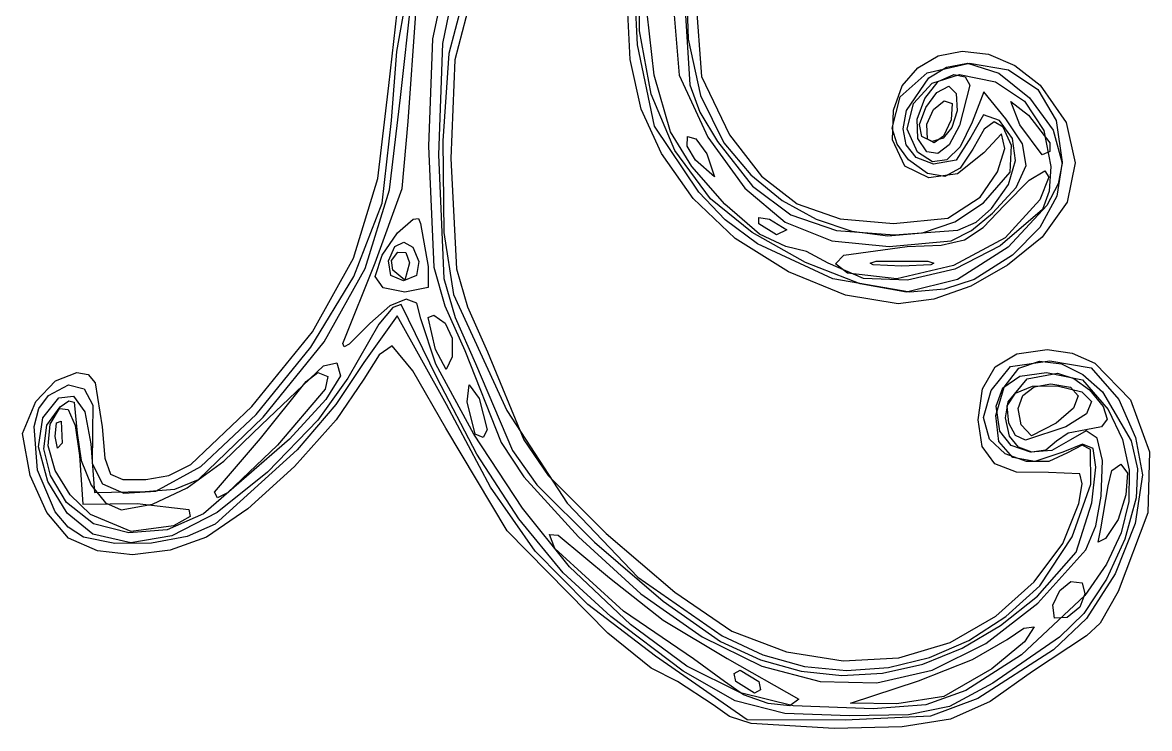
# Model space of a CAD drawing. Extents: x 3 to 111, y 1 to 177.
# Drawn here: x 4.86 to 32.63, y 12.67 to 30.07 of the extents above; entities that cross this region are included whole.
import ezdxf

# ---------------------------------------------------------------- set-up
doc = ezdxf.new("R2010")
doc.units = 0

msp = doc.modelspace()

# ---------------------------------------------------------------- linework, layer by layer
at = {"layer": 'Layer 1', "color": 4}
for p, q in [((20.066027, 29.869674), (20.072645, 31.565895)), ((13.889506, 28.520895), (14.178837, 31.121782)), ((20.013493, 29.521514), (19.927126, 31.373146)), ((21.215941, 31.199445), (21.259601, 29.660179)), ((14.08301, 29.356995), (14.356392, 30.85928)), ((14.174241, 28.222222), (14.445593, 30.679394)), ((19.834191, 29.16208), (19.755556, 30.649455)), ((20.884444, 30.656781), (21.036497, 28.770944)), ((21.167875, 30.657309), (21.302249, 28.538782)), ((21.448889, 30.640881), (21.593982, 28.740071)), ((14.367428, 27.629776), (14.554041, 30.294449)), ((15.10379, 30.319857), (14.960459, 29.670506)), ((15.358283, 30.27313), (15.209481, 29.557865)), ((15.675778, 30.493753), (15.366797, 29.307561)), ((15.875413, 30.530044), (15.516632, 29.155995)), ((20.424206, 28.7757), (20.248288, 30.300682)), ((20.352022, 28.308247), (20.066027, 29.869674)), ((14.960459, 29.670506), (14.867481, 27.021553)), ((15.209481, 29.557865), (15.113926, 26.813967)), ((20.428659, 27.521035), (20.013493, 29.521514)), ((21.259601, 29.660179), (21.565026, 28.275897)), ((13.954213, 27.657778), (14.08301, 29.356995)), ((15.366797, 29.307561), (15.214777, 27.156373)), ((15.516632, 29.155995), (15.414342, 26.720044)), ((20.100854, 27.939963), (19.834191, 29.16208)), ((26.919172, 28.957165), (27.42444, 29.246716)), ((27.42444, 29.246716), (28.016277, 29.362196)), ((28.016277, 29.362196), (28.657289, 29.289798)), ((28.657289, 29.289798), (29.310082, 29.015719)), ((26.537867, 28.507347), (26.919172, 28.957165)), ((27.150137, 28.833825), (28.18903, 29.068889)), ((27.193078, 28.70815), (27.628149, 28.970155)), ((27.628149, 28.970155), (28.146562, 29.068889)), ((28.146562, 29.068889), (28.917152, 28.826645)), ((28.18903, 29.068889), (29.153316, 28.903245)), ((29.153316, 28.903245), (29.873468, 28.424269)), ((29.310082, 29.015719), (29.937264, 28.526153)), ((20.827395, 27.375556), (20.424206, 28.7757)), ((21.036497, 28.770944), (21.749135, 27.246255)), ((21.593982, 28.740071), (22.279468, 27.305265)), ((26.481444, 28.243824), (27.150137, 28.833825)), ((26.642368, 27.8995), (27.193078, 28.70815)), ((27.094932, 28.202601), (27.42456, 28.616838)), ((27.273753, 28.578595), (27.947241, 28.786667)), ((27.42456, 28.616838), (27.808819, 28.786667)), ((27.808819, 28.786667), (28.087755, 28.730059)), ((27.947241, 28.786667), (28.833679, 28.612193)), ((28.087755, 28.730059), (28.20058, 28.531411)), ((28.833679, 28.612193), (29.54788, 28.132678)), ((28.917152, 28.826645), (29.674162, 28.217447)), ((13.620095, 26.226529), (13.889506, 28.520895)), ((21.302249, 28.538782), (21.547644, 27.862169)), ((26.317917, 27.911068), (26.537867, 28.507347)), ((26.812524, 28.072348), (27.273753, 28.578595)), ((27.11984, 27.97605), (27.390255, 28.345008)), ((27.390255, 28.345008), (27.687336, 28.504444)), ((27.687336, 28.504444), (27.867014, 28.324407)), ((27.867014, 28.324407), (27.889073, 27.891551)), ((28.20058, 28.531411), (27.946985, 27.535039)), ((28.54829, 28.363333), (28.261553, 27.614637)), ((29.090812, 27.697069), (28.54829, 28.363333)), ((29.873468, 28.424269), (30.324143, 27.658895)), ((29.937264, 28.526153), (30.577483, 27.608498)), ((13.901281, 25.947555), (14.174241, 28.222222)), ((20.933585, 26.915687), (20.352022, 28.308247)), ((21.565026, 28.275897), (22.144302, 27.107969)), ((26.291826, 27.471673), (26.481444, 28.243824)), ((26.659434, 27.444875), (26.812524, 28.072348)), ((26.900451, 27.686828), (27.094932, 28.202601)), ((27.304745, 27.928457), (27.565015, 28.144397)), ((27.565015, 28.144397), (27.769464, 28.07389)), ((27.769464, 28.07389), (27.743766, 27.673893)), ((29.431982, 27.553274), (29.209048, 28.125827)), ((29.209048, 28.125827), (29.643649, 27.789553)), ((29.54788, 28.132678), (30.024395, 27.413982)), ((29.674162, 28.217447), (30.250731, 27.417598)), ((20.601676, 26.843751), (20.100854, 27.939963)), ((21.547644, 27.862169), (21.981741, 27.13843)), ((26.296716, 27.182132), (26.317917, 27.911068)), ((26.561434, 27.455444), (26.642368, 27.8995)), ((26.965106, 27.561596), (27.11984, 27.97605)), ((27.143195, 27.563834), (27.304745, 27.928457)), ((27.889073, 27.891551), (27.759572, 27.482437)), ((28.5386, 27.792966), (28.226444, 27.24555)), ((28.932454, 27.653897), (28.5386, 27.792966)), ((29.643649, 27.789553), (30.170232, 27.109079)), ((13.722553, 25.619957), (13.954213, 27.657778)), ((14.217814, 25.980888), (14.367428, 27.629776)), ((21.523701, 25.88917), (20.428659, 27.521035)), ((26.921633, 27.212392), (26.900451, 27.686828)), ((27.015069, 27.265672), (26.965106, 27.561596)), ((27.155953, 27.196751), (27.143195, 27.563834)), ((27.143195, 27.563834), (27.143195, 27.563834)), ((27.743766, 27.673893), (27.555254, 27.269926)), ((27.946985, 27.535039), (27.692832, 27.060852)), ((28.261553, 27.614637), (27.961567, 27.010646)), ((28.802509, 27.625324), (28.553509, 27.44637)), ((29.025425, 27.489527), (28.802509, 27.625324)), ((29.254713, 27.21248), (28.932454, 27.653897)), ((29.227111, 27.039423), (29.025425, 27.489527)), ((29.497564, 27.079517), (29.090812, 27.697069)), ((29.986111, 26.813312), (29.431982, 27.553274)), ((29.431982, 27.553274), (29.431982, 27.553274)), ((30.324143, 27.658895), (30.48, 26.634056)), ((30.577483, 27.608498), (30.799846, 26.615586)), ((21.348852, 26.52106), (20.827395, 27.375556)), ((21.237649, 27.027165), (21.244695, 27.265435)), ((21.244695, 27.265435), (21.449145, 27.204444)), ((21.749135, 27.246255), (22.661043, 25.98634)), ((22.279468, 27.305265), (23.067842, 26.28134)), ((26.410694, 27.071287), (26.291826, 27.471673)), ((26.63325, 27.053292), (26.561434, 27.455444)), ((26.910367, 26.873127), (26.659434, 27.444875)), ((27.140514, 26.887054), (26.921633, 27.212392)), ((26.921633, 27.212392), (26.921633, 27.212392)), ((27.276891, 27.136787), (27.015069, 27.265672)), ((27.015069, 27.265672), (27.015069, 27.265672)), ((27.540285, 27.219946), (27.276891, 27.136787)), ((27.555254, 27.269926), (27.326311, 27.10483)), ((27.759572, 27.482437), (27.540285, 27.219946)), ((28.226444, 27.24555), (27.862155, 26.677202)), ((28.553509, 27.44637), (28.273573, 26.952222)), ((28.977732, 27.327388), (28.549625, 26.857954)), ((29.062612, 26.970411), (28.977732, 27.327388)), ((29.326448, 26.669087), (29.254713, 27.21248)), ((30.024395, 27.413982), (30.197778, 26.521963)), ((30.250731, 27.417598), (30.48, 26.603398)), ((14.867481, 27.021553), (14.998681, 24.041481)), ((15.214777, 27.156373), (15.243537, 24.893153)), ((21.443229, 26.676821), (21.237649, 27.027165)), ((21.449145, 27.204444), (21.718175, 26.835283)), ((21.981741, 27.13843), (22.850172, 26.04093)), ((22.144302, 27.107969), (22.807061, 26.319474)), ((26.596763, 26.532729), (26.296716, 27.182132)), ((26.690159, 26.690159), (26.410694, 27.071287)), ((26.87517, 26.744337), (26.63325, 27.053292)), ((27.326311, 27.10483), (27.155953, 27.196751)), ((27.692832, 27.060852), (27.410794, 26.840699)), ((27.961567, 27.010646), (27.633052, 26.683907)), ((28.273573, 26.952222), (27.960988, 26.480247)), ((28.886789, 26.392745), (29.062612, 26.970411)), ((29.195173, 26.384337), (29.227111, 27.039423)), ((29.586099, 26.546156), (29.497564, 27.079517)), ((30.170232, 27.109079), (30.174207, 26.89259)), ((15.113926, 26.813967), (15.246094, 23.761547)), ((15.414342, 26.720044), (15.556498, 23.99973)), ((21.38279, 25.734092), (20.601676, 26.843751)), ((21.81367, 25.726068), (20.933585, 26.915687)), ((21.909596, 26.267768), (21.443229, 26.676821)), ((21.443229, 26.676821), (21.443229, 26.676821)), ((21.718175, 26.835283), (21.909596, 26.267768)), ((27.156219, 26.347053), (26.690159, 26.690159)), ((27.304545, 26.579875), (26.87517, 26.744337)), ((27.28099, 26.637156), (26.910367, 26.873127)), ((27.410794, 26.840699), (27.140514, 26.887054)), ((27.633052, 26.683907), (27.28099, 26.637156)), ((27.862155, 26.677202), (27.304545, 26.579875)), ((28.549625, 26.857954), (27.900374, 26.345149)), ((29.152441, 26.076811), (29.326448, 26.669087)), ((30.174207, 26.89259), (29.986111, 26.813312)), ((22.165813, 25.596868), (21.348852, 26.52106)), ((27.190368, 26.245237), (26.596763, 26.532729)), ((27.960988, 26.480247), (27.584182, 26.277803)), ((28.45525, 25.770967), (28.886789, 26.392745)), ((28.536121, 25.628312), (29.195173, 26.384337)), ((29.343493, 26.007014), (29.586099, 26.546156)), ((29.664453, 26.183751), (30.045724, 26.41514)), ((30.045724, 26.41514), (30.149967, 26.257215)), ((30.197778, 26.521963), (30.159388, 25.912122)), ((30.48, 26.634056), (30.341202, 25.792567)), ((30.48, 26.603398), (30.378755, 26.097699)), ((30.799846, 26.615586), (30.60313, 25.641285)), ((13.017493, 24.262137), (13.620095, 26.226529)), ((22.807061, 26.319474), (23.57506, 25.688066)), ((23.067842, 26.28134), (23.949834, 25.605183)), ((27.584182, 26.277803), (27.156219, 26.347053)), ((27.900374, 26.345149), (27.190368, 26.245237)), ((29.057052, 25.570747), (29.664453, 26.183751)), ((30.149967, 26.257215), (29.926286, 25.702274)), ((13.301725, 24.006453), (13.901281, 25.947555)), ((13.553956, 24.146248), (14.217814, 25.980888)), ((22.173674, 25.207062), (21.523701, 25.88917)), ((22.661043, 25.98634), (23.648733, 25.153886)), ((22.850172, 26.04093), (23.791138, 25.331281)), ((28.737473, 25.488745), (29.152441, 26.076811)), ((28.756819, 25.372119), (29.343493, 26.007014)), ((30.159388, 25.912122), (29.991214, 25.465879)), ((30.378755, 26.097699), (30.09861, 25.56433)), ((13.028027, 23.815895), (13.722553, 25.619957)), ((22.417428, 24.751409), (21.38279, 25.734092)), ((22.838188, 24.89802), (21.81367, 25.726068)), ((23.023294, 24.856465), (22.165813, 25.596868)), ((23.57506, 25.688066), (24.41514, 25.22142)), ((23.949834, 25.605183), (25.007918, 25.232196)), ((27.662539, 25.247251), (28.45525, 25.770967)), ((27.833049, 25.155996), (28.536121, 25.628312)), ((28.531297, 25.019539), (29.057052, 25.570747)), ((29.926286, 25.702274), (29.072662, 24.768021)), ((30.09861, 25.56433), (29.143153, 24.531826)), ((30.341202, 25.792567), (29.929149, 25.024127)), ((30.60313, 25.641285), (29.986111, 24.779464)), ((23.003109, 25.114546), (23.004631, 25.266138)), ((23.004631, 25.266138), (23.268675, 25.225462)), ((23.791138, 25.331281), (24.918321, 24.949488)), ((28.241631, 24.943693), (28.756819, 25.372119)), ((28.356329, 25.155181), (28.737473, 25.488745)), ((29.991214, 25.465879), (28.947483, 24.566891)), ((14.10193, 24.884628), (14.48728, 25.224781)), ((14.48728, 25.224781), (14.61684, 25.242075)), ((14.61684, 25.242075), (14.67002, 25.117778)), ((14.67002, 25.117778), (14.853436, 24.059444)), ((22.970243, 24.614682), (22.173674, 25.207062)), ((23.4411, 24.835556), (23.003109, 25.114546)), ((23.003109, 25.114546), (23.003109, 25.114546)), ((23.268675, 25.225462), (23.690469, 24.960152)), ((23.648733, 25.153886), (24.802555, 24.694387)), ((24.41514, 25.22142), (25.29414, 24.927214)), ((25.007918, 25.232196), (26.324567, 25.117778)), ((26.324567, 25.117778), (27.662539, 25.247251)), ((27.036255, 24.886825), (27.833049, 25.155996)), ((27.908392, 24.95637), (28.356329, 25.155181)), ((28.067313, 24.713385), (28.531297, 25.019539)), ((29.929149, 25.024127), (29.250355, 24.337426)), ((13.719785, 24.335734), (14.10193, 24.884628)), ((15.243537, 24.893153), (15.476892, 23.370867)), ((23.735753, 23.924643), (22.417428, 24.751409)), ((24.15129, 24.158884), (22.838188, 24.89802)), ((23.666311, 24.553333), (23.023294, 24.856465)), ((23.690469, 24.960152), (23.4411, 24.835556)), ((24.918321, 24.949488), (26.345404, 24.835556)), ((25.29414, 24.927214), (26.178898, 24.813123)), ((26.178898, 24.813123), (27.036255, 24.886825)), ((26.345404, 24.835556), (27.908392, 24.95637)), ((27.498292, 24.581559), (28.067313, 24.713385)), ((27.742858, 24.695623), (28.241631, 24.943693)), ((29.072662, 24.768021), (27.800682, 24.079914)), ((29.986111, 24.779464), (29.127647, 24.091043)), ((13.882616, 24.200556), (14.03228, 24.548672)), ((14.03228, 24.548672), (14.253684, 24.660079)), ((14.253684, 24.660079), (14.475324, 24.536707)), ((14.475324, 24.536707), (14.625694, 24.18049)), ((24.823391, 23.755995), (22.970243, 24.614682)), ((24.178184, 24.431615), (23.666311, 24.553333)), ((24.802555, 24.694387), (26.212862, 24.553333)), ((25.099783, 24.33807), (26.65742, 24.553333)), ((26.212862, 24.553333), (27.742858, 24.695623)), ((26.65742, 24.553333), (27.498292, 24.581559)), ((28.947483, 24.566891), (27.828475, 23.990339)), ((29.143153, 24.531826), (27.8967, 23.74037)), ((12.005576, 22.449644), (13.017493, 24.262137)), ((13.546667, 23.816513), (13.719785, 24.335734)), ((13.936105, 23.837766), (13.882616, 24.200556)), ((13.882616, 24.200556), (13.882616, 24.200556)), ((13.951633, 24.207008), (14.106508, 24.409377)), ((13.982052, 23.969387), (13.951633, 24.207008)), ((14.106508, 24.409377), (14.309078, 24.405326)), ((14.309078, 24.405326), (14.393333, 24.146657)), ((14.625694, 24.18049), (14.566001, 23.835305)), ((25.502744, 23.627933), (24.15129, 24.158884)), ((24.711059, 24.138975), (24.178184, 24.431615)), ((24.895393, 24.12577), (25.099783, 24.33807)), ((25.747541, 24.140573), (25.893889, 24.188062)), ((25.893889, 24.188062), (27.163889, 24.188062)), ((25.893889, 24.188062), (25.893889, 24.188062)), ((27.163889, 24.188062), (27.310237, 24.140573)), ((29.250355, 24.337426), (28.311331, 23.741151)), ((12.29211, 22.204786), (13.301725, 24.006453)), ((12.752158, 22.159335), (13.553956, 24.146248)), ((14.278417, 23.725328), (13.982052, 23.969387)), ((13.982052, 23.969387), (13.982052, 23.969387)), ((14.393333, 24.146657), (14.278417, 23.725328)), ((14.853436, 24.059444), (14.8591, 23.539411)), ((14.998681, 24.041481), (15.265979, 23.091458)), ((15.556498, 23.99973), (15.827197, 23.06215)), ((25.141126, 23.354634), (23.735753, 23.924643)), ((25.581066, 23.763331), (24.711059, 24.138975)), ((24.711059, 24.138975), (24.711059, 24.138975)), ((25.186575, 23.894164), (24.895393, 24.12577)), ((26.406576, 23.75096), (25.186575, 23.894164)), ((25.186575, 23.894164), (25.186575, 23.894164)), ((25.818483, 24.101683), (25.747541, 24.140573)), ((26.528889, 24.065755), (25.818483, 24.101683)), ((27.800682, 24.079914), (26.406576, 23.75096)), ((27.239295, 24.101683), (26.528889, 24.065755)), ((27.828475, 23.990339), (26.66327, 23.718136)), ((27.310237, 24.140573), (27.239295, 24.101683)), ((29.127647, 24.091043), (28.223105, 23.576308)), ((11.96268, 22.069696), (13.028027, 23.815895)), ((13.750116, 23.532459), (13.546667, 23.816513)), ((13.546667, 23.816513), (13.546667, 23.816513)), ((14.252222, 23.706667), (13.936105, 23.837766)), ((14.566001, 23.835305), (14.252222, 23.706667)), ((15.246094, 23.761547), (15.518371, 22.799715)), ((26.723602, 23.426891), (24.823391, 23.755995)), ((26.642321, 23.424444), (25.502744, 23.627933)), ((26.66327, 23.718136), (25.581066, 23.763331)), ((27.8967, 23.74037), (26.642321, 23.424444)), ((28.311331, 23.741151), (27.578998, 23.496489)), ((14.285138, 23.424444), (13.750116, 23.532459)), ((14.8591, 23.539411), (14.285138, 23.424444)), ((15.476892, 23.370867), (16.795313, 20.510309)), ((26.43691, 23.142222), (25.141126, 23.354634)), ((27.578998, 23.496489), (26.723602, 23.426891)), ((28.223105, 23.576308), (27.312765, 23.253841)), ((13.913772, 23.0908), (13.422634, 22.657319)), ((13.989378, 23.049261), (13.643004, 22.638281)), ((14.311838, 23.256914), (13.913772, 23.0908)), ((14.190709, 23.12162), (13.989378, 23.049261)), ((15.078219, 21.307778), (14.190709, 23.12162)), ((14.578215, 23.152097), (14.311838, 23.256914)), ((14.67429, 22.772788), (14.578215, 23.152097)), ((15.265979, 23.091458), (15.758997, 21.986003)), ((15.827197, 23.06215), (16.316497, 21.954546)), ((27.312765, 23.253841), (26.43691, 23.142222)), ((14.092524, 22.847196), (13.275182, 21.689881)), ((15.306284, 20.659973), (14.092524, 22.847196)), ((15.048988, 21.650381), (14.67429, 22.772788)), ((14.858075, 22.805592), (14.995682, 22.862474)), ((15.033662, 22.013333), (14.858075, 22.805592)), ((14.995682, 22.862474), (15.271171, 22.659495)), ((15.518371, 22.799715), (16.024014, 21.672324)), ((13.643004, 22.638281), (12.87886, 21.304329)), ((13.422634, 22.657319), (12.907446, 22.144018)), ((15.271171, 22.659495), (15.449262, 22.29092)), ((10.508222, 20.610974), (12.005576, 22.449644)), ((15.449262, 22.29092), (15.450566, 21.831644)), ((10.614942, 20.410753), (11.96268, 22.069696)), ((10.788972, 20.348425), (12.29211, 22.204786)), ((12.784304, 22.079812), (12.752158, 22.159335)), ((12.907446, 22.144018), (12.784304, 22.079812)), ((13.972651, 22.106729), (13.650071, 21.883575)), ((14.476229, 21.490756), (13.972651, 22.106729)), ((15.296588, 21.523193), (15.033662, 22.013333)), ((15.033662, 22.013333), (15.033662, 22.013333)), ((15.758997, 21.986003), (16.651111, 19.724491)), ((16.316497, 21.954546), (17.215556, 19.786236)), ((29.356049, 21.907525), (30.104698, 22.013333)), ((30.104698, 22.013333), (30.722861, 21.925184)), ((12.280139, 21.607385), (12.603431, 21.683365)), ((13.275182, 21.689881), (12.577208, 20.660141)), ((12.603431, 21.683365), (12.7, 21.367725)), ((13.650071, 21.883575), (13.267096, 21.280047)), ((15.450566, 21.831644), (15.296588, 21.523193)), ((16.024014, 21.672324), (16.933333, 19.526298)), ((28.827392, 21.586745), (29.356049, 21.907525)), ((29.20457, 21.593363), (30.168709, 21.731111)), ((29.406774, 21.550701), (29.920298, 21.725642)), ((29.920298, 21.725642), (30.458234, 21.661859)), ((30.168709, 21.731111), (31.187856, 21.562965)), ((30.458234, 21.661859), (30.986715, 21.396702)), ((30.722861, 21.925184), (31.279732, 21.675198)), ((31.279732, 21.675198), (32.156086, 20.7765)), ((5.678547, 21.237876), (6.199932, 21.448889)), ((6.199932, 21.448889), (6.476722, 21.394744)), ((6.476722, 21.394744), (6.655206, 21.19279)), ((10.751874, 20.155137), (12.280139, 21.607385)), ((11.853333, 21.22352), (12.135556, 21.448889)), ((12.135556, 21.448889), (12.387802, 21.351398)), ((15.294368, 20.076806), (14.476229, 21.490756)), ((15.981498, 19.929578), (15.048988, 21.650381)), ((28.513806, 21.045959), (28.827392, 21.586745)), ((28.725328, 21.003638), (29.20457, 21.593363)), ((29.043033, 21.084946), (29.406774, 21.550701)), ((29.433784, 21.353043), (30.09101, 21.448889)), ((29.617414, 21.287426), (30.363049, 21.430304)), ((30.09101, 21.448889), (30.974249, 21.270015)), ((30.363049, 21.430304), (30.765872, 21.302943)), ((30.986715, 21.396702), (31.471877, 20.967521)), ((31.187856, 21.562965), (31.868093, 20.780578)), ((5.186777, 20.730554), (5.678547, 21.237876)), ((5.499739, 20.881461), (5.998953, 21.140943)), ((5.998953, 21.140943), (6.379951, 21.047696)), ((6.655206, 21.19279), (6.828426, 20.108333)), ((10.724444, 19.823311), (11.853333, 21.22352)), ((12.87886, 21.304329), (12.1415, 20.272858)), ((12.387802, 21.351398), (12.317334, 21.039456)), ((12.7, 21.367725), (12.332918, 20.777797)), ((13.267096, 21.280047), (12.592413, 20.27687)), ((16.058215, 19.432173), (15.078219, 21.307778)), ((15.813027, 20.719819), (15.865433, 21.139808)), ((15.865433, 21.139808), (16.115223, 20.803258)), ((29.017477, 21.072395), (29.433784, 21.353043)), ((29.144909, 20.72606), (29.617414, 21.287426)), ((29.323503, 20.934946), (29.746134, 21.10854)), ((29.746134, 21.10854), (30.353299, 21.118175)), ((29.782562, 21.089448), (30.197778, 21.166667)), ((30.197778, 21.166667), (30.682073, 21.086696)), ((30.353299, 21.118175), (30.960875, 20.969428)), ((30.765872, 21.302943), (31.150075, 21.020718)), ((30.974249, 21.270015), (31.611982, 20.531667)), ((5.262806, 20.557212), (5.499739, 20.881461)), ((5.756805, 20.821772), (6.115674, 20.862649)), ((6.115674, 20.862649), (6.394484, 20.475063)), ((6.379951, 21.047696), (6.593226, 20.643185)), ((12.317334, 21.039456), (11.143647, 19.655401)), ((28.410371, 20.280133), (28.513806, 21.045959)), ((28.540962, 20.336082), (28.725328, 21.003638)), ((28.841141, 20.386215), (29.043033, 21.084946)), ((28.850283, 20.617275), (29.017477, 21.072395)), ((29.118363, 20.622888), (29.323503, 20.934946)), ((29.394333, 20.555838), (29.507945, 20.87649)), ((29.507945, 20.87649), (29.782562, 21.089448)), ((30.682073, 21.086696), (30.869374, 20.872851)), ((30.869374, 20.872851), (30.754278, 20.564227)), ((30.960875, 20.969428), (31.202735, 20.729921)), ((31.150075, 21.020718), (31.48861, 20.608655)), ((31.471877, 20.967521), (32.176778, 19.766491)), ((4.862582, 19.941424), (5.186777, 20.730554)), ((5.146146, 20.112919), (5.262806, 20.557212)), ((5.365672, 20.326446), (5.756805, 20.821772)), ((5.463299, 20.148236), (5.785556, 20.602222)), ((5.541445, 20.176439), (5.769697, 20.558289)), ((5.769697, 20.558289), (5.983136, 20.538343)), ((5.785556, 20.602222), (6.004749, 20.748319)), ((6.004749, 20.748319), (6.133265, 20.711766)), ((6.133265, 20.711766), (6.208889, 19.951381)), ((6.593226, 20.643185), (6.589271, 19.968879)), ((9.008256, 19.179236), (10.508222, 20.610974)), ((12.332918, 20.777797), (11.439539, 19.804123)), ((12.577208, 20.660141), (11.631341, 19.542542)), ((16.392661, 18.619212), (15.306284, 20.659973)), ((16.010232, 19.926069), (15.813027, 20.719819)), ((16.115223, 20.803258), (16.308589, 20.033764)), ((28.940396, 19.998018), (28.850283, 20.617275)), ((29.083499, 20.330311), (29.144909, 20.72606)), ((29.163668, 20.19786), (29.118363, 20.622888)), ((29.462132, 20.155538), (29.394333, 20.555838)), ((30.754278, 20.564227), (30.331382, 20.199923)), ((31.202735, 20.729921), (31.072162, 20.43208)), ((31.48861, 20.608655), (31.585903, 20.299489)), ((31.868093, 20.780578), (32.282989, 19.844257)), ((32.156086, 20.7765), (32.626734, 19.490803)), ((5.255665, 19.614693), (5.365672, 20.326446)), ((5.983136, 20.538343), (6.156172, 20.14403)), ((6.394484, 20.475063), (6.545439, 19.685)), ((9.200418, 18.810151), (10.788972, 20.348425)), ((9.253445, 19.130498), (10.614942, 20.410753)), ((12.1415, 20.272858), (10.896984, 18.986717)), ((12.592413, 20.27687), (11.559112, 19.129727)), ((16.795313, 20.510309), (18.284358, 18.223447)), ((28.507909, 19.620365), (28.410371, 20.280133)), ((28.689647, 19.804194), (28.540962, 20.336082)), ((28.917909, 19.743469), (28.841141, 20.386215)), ((29.177274, 19.880182), (29.083499, 20.330311)), ((31.072162, 20.43208), (30.56244, 20.108333)), ((31.585903, 20.299489), (31.443039, 20.105203)), ((31.611982, 20.531667), (31.959901, 19.797222)), ((5.230126, 19.040244), (5.146146, 20.112919)), ((5.385455, 19.564825), (5.463299, 20.148236)), ((5.49215, 19.641668), (5.541445, 20.176439)), ((5.666725, 19.873149), (5.701077, 20.20509)), ((5.701077, 20.20509), (5.814954, 20.243566)), ((5.814954, 20.243566), (5.837235, 19.702639)), ((6.156172, 20.14403), (6.263217, 19.402778)), ((6.828426, 20.108333), (6.893817, 19.335311)), ((9.822765, 19.265267), (10.751874, 20.155137)), ((16.805885, 17.543817), (15.294368, 20.076806)), ((16.308589, 20.033764), (16.214442, 19.843435)), ((29.220126, 19.648998), (28.940396, 19.998018)), ((29.33004, 19.893953), (29.163668, 20.19786)), ((29.163668, 20.19786), (29.163668, 20.19786)), ((29.718002, 19.889041), (29.462132, 20.155538)), ((29.462132, 20.155538), (29.462132, 20.155538)), ((30.56244, 20.108333), (29.57007, 19.780837)), ((30.331382, 20.199923), (29.718002, 19.889041)), ((31.061101, 20.037778), (30.622989, 19.954875)), ((31.069953, 20.011109), (30.681188, 19.78741)), ((31.443039, 20.105203), (31.061101, 20.037778)), ((31.340328, 19.827949), (31.069953, 20.011109)), ((5.04743, 18.906321), (4.862582, 19.941424)), ((5.666726, 19.873149), (5.666725, 19.873149)), ((5.723274, 19.580177), (5.666726, 19.873149)), ((6.208889, 19.951381), (6.305479, 19.277361)), ((6.589271, 19.968879), (6.578417, 19.201513)), ((11.439539, 19.804123), (9.321093, 17.962468)), ((9.595556, 18.496461), (10.724444, 19.823311)), ((17.177003, 18.101981), (15.981498, 19.929578)), ((16.214442, 19.843435), (16.010232, 19.926069)), ((16.010232, 19.926069), (16.010232, 19.926069)), ((16.651111, 19.724491), (17.210705, 18.875431)), ((17.215556, 19.786236), (17.815166, 18.904505)), ((29.071462, 19.44566), (28.689647, 19.804194)), ((29.259627, 19.355953), (28.917909, 19.743469)), ((29.397814, 19.605086), (29.177274, 19.880182)), ((29.177274, 19.880182), (29.177274, 19.880182)), ((29.57007, 19.780837), (29.33004, 19.893953)), ((30.338889, 19.755556), (30.073244, 19.532621)), ((30.681188, 19.78741), (30.224325, 19.527505)), ((30.622989, 19.954875), (30.338889, 19.755556)), ((31.470234, 19.278348), (31.340328, 19.827949)), ((31.959901, 19.797222), (32.126483, 19.040887)), ((32.176778, 19.766491), (32.328786, 19.069342)), ((32.282989, 19.844257), (32.455556, 18.927897)), ((5.482373, 18.764433), (5.255665, 19.614693)), ((5.54806, 18.909905), (5.385455, 19.564825)), ((5.670427, 19.027493), (5.49215, 19.641668)), ((5.837235, 19.702639), (5.723274, 19.580177)), ((6.545439, 19.685), (6.632222, 18.485556)), ((11.631341, 19.542542), (9.61075, 17.711304)), ((11.143647, 19.655401), (9.914367, 18.479947)), ((16.933333, 19.526298), (17.531642, 18.675646)), ((28.814396, 19.19512), (28.507909, 19.620365)), ((29.594417, 19.256392), (29.071462, 19.44566)), ((29.692703, 19.486764), (29.220126, 19.648998)), ((29.728012, 19.485848), (29.397814, 19.605086)), ((30.224325, 19.527505), (29.692703, 19.486764)), ((30.073244, 19.532621), (29.728012, 19.485848)), ((30.49351, 19.480564), (29.805194, 19.257155)), ((30.611518, 19.465372), (30.145454, 19.256319)), ((30.979764, 19.677628), (30.49351, 19.480564)), ((30.971652, 19.659826), (30.611518, 19.465372)), ((31.177195, 19.552666), (30.971652, 19.659826)), ((31.238047, 19.57514), (30.979764, 19.677628)), ((31.178783, 18.69184), (31.177195, 19.552666)), ((31.301996, 19.114294), (31.238047, 19.57514)), ((32.626734, 19.490803), (32.58465, 17.991667)), ((6.263217, 19.402778), (6.35, 18.203333)), ((6.305479, 19.277361), (6.556491, 18.670056)), ((6.578417, 19.201513), (6.836284, 18.702544)), ((6.893817, 19.335311), (7.027916, 18.942219)), ((8.467002, 18.905196), (9.008256, 19.179236)), ((8.917, 18.608366), (9.822765, 19.265267)), ((17.090234, 17.839211), (16.058215, 19.432173)), ((29.350644, 18.988803), (28.814396, 19.19512)), ((29.805194, 19.257155), (29.259627, 19.355953)), ((30.145454, 19.256319), (29.594417, 19.256392)), ((31.437591, 18.402721), (31.470234, 19.278348)), ((31.700779, 19.032086), (31.921707, 19.191111)), ((31.921707, 19.191111), (32.085036, 18.964535)), ((5.463255, 17.997933), (5.04743, 18.906321)), ((5.664639, 18.015529), (5.230126, 19.040244)), ((5.94715, 18.241394), (5.54806, 18.909905)), ((6.032875, 18.431078), (5.670427, 19.027493)), ((7.027916, 18.942219), (7.330718, 18.808476)), ((7.902222, 18.813503), (8.467002, 18.905196)), ((8.146817, 18.520365), (9.253445, 19.130498)), ((10.896984, 18.986717), (9.659838, 18.000523)), ((11.559112, 19.129727), (10.412505, 18.085246)), ((17.815166, 18.904505), (19.241574, 17.482312)), ((30.137461, 18.98582), (29.350644, 18.988803)), ((30.913507, 18.949656), (30.137461, 18.98582)), ((30.967375, 18.703583), (30.913507, 18.949656)), ((31.205249, 18.236286), (31.301996, 19.114294)), ((31.608889, 18.64975), (31.700779, 19.032086)), ((32.085036, 18.964535), (32.04664, 18.434038)), ((32.126483, 19.040887), (32.114522, 18.270567)), ((32.455556, 18.927897), (32.270696, 17.728256)), ((32.328786, 19.069342), (32.30201, 18.357571)), ((5.958302, 17.979306), (5.482373, 18.764433)), ((6.556491, 18.670056), (6.903791, 18.231124)), ((6.836284, 18.702544), (7.360031, 18.474614)), ((7.330718, 18.808476), (7.902222, 18.813503)), ((8.063015, 18.201623), (8.917, 18.608366)), ((8.617359, 18.575164), (9.200418, 18.810151)), ((17.495274, 17.047253), (16.392661, 18.619212)), ((17.210705, 18.875431), (18.556111, 17.395396)), ((17.531642, 18.675646), (18.95574, 17.265703)), ((30.724832, 17.399559), (31.178783, 18.69184)), ((30.883104, 18.218415), (30.967375, 18.703583)), ((31.42624, 17.591416), (31.608889, 18.64975)), ((6.536094, 17.94959), (6.032875, 18.431078)), ((6.632222, 18.485556), (7.886698, 18.513981)), ((7.360031, 18.474614), (8.146817, 18.520365)), ((7.886698, 18.513981), (8.617359, 18.575164)), ((9.666732, 18.358357), (9.595556, 18.496461)), ((9.595556, 18.496461), (9.595556, 18.496461)), ((9.914367, 18.479947), (9.666732, 18.358357)), ((31.306086, 17.667811), (31.437591, 18.402721)), ((32.04664, 18.434038), (31.852197, 17.823466)), ((32.30201, 18.357571), (32.018123, 17.343208)), ((6.612661, 17.720656), (5.94715, 18.241394)), ((5.94715, 18.241394), (5.94715, 18.241394)), ((6.35, 18.203333), (7.690556, 18.221057)), ((6.903791, 18.231124), (7.289244, 18.062222)), ((7.289244, 18.062222), (8.063015, 18.201623)), ((7.690556, 18.221057), (8.955956, 18.073069)), ((8.955956, 18.073069), (8.98905, 17.89434)), ((10.412505, 18.085246), (9.397904, 17.390059)), ((18.340684, 16.659191), (17.177003, 18.101981)), ((18.284358, 18.223447), (20.025499, 16.406782)), ((30.495036, 17.236413), (30.883104, 18.218415)), ((30.819882, 17.019882), (31.205249, 18.236286)), ((32.114522, 18.270567), (31.926814, 17.494167)), ((5.997732, 17.366889), (5.463255, 17.997933)), ((5.986145, 17.631185), (5.664639, 18.015529)), ((6.59596, 17.462949), (5.958302, 17.979306)), ((6.536094, 17.949579), (6.536094, 17.94959)), ((7.539382, 17.524378), (6.536094, 17.949579)), ((9.321093, 17.962468), (8.425283, 17.570805)), ((9.659838, 18.000523), (8.544814, 17.422859)), ((8.98905, 17.89434), (8.584696, 17.669073)), ((18.18602, 16.512776), (17.090234, 17.839211)), ((31.852197, 17.823466), (31.547381, 17.356667)), ((32.58465, 17.991667), (31.858864, 16.047829)), ((6.362644, 17.390866), (5.986145, 17.631185)), ((7.480589, 17.493663), (6.612661, 17.720656)), ((8.425283, 17.570805), (7.480589, 17.493663)), ((8.584696, 17.669073), (7.539382, 17.524378)), ((9.61075, 17.711304), (8.922596, 17.407589)), ((19.28486, 15.021248), (16.805885, 17.543817)), ((31.057706, 17.077865), (31.306086, 17.667811)), ((31.359366, 17.264656), (31.42624, 17.591416)), ((31.42624, 17.591416), (31.42624, 17.591416)), ((31.926814, 17.494167), (31.566155, 16.719593)), ((32.270696, 17.728256), (31.779766, 16.484416)), ((6.707645, 17.052334), (5.997732, 17.366889)), ((7.135863, 17.23132), (6.362644, 17.390866)), ((7.530619, 17.246182), (6.59596, 17.462949)), ((8.043407, 17.242245), (7.135863, 17.23132)), ((8.544814, 17.422859), (7.530619, 17.246182)), ((8.922596, 17.407589), (8.043407, 17.242245)), ((9.397904, 17.390059), (8.499341, 17.064544)), ((17.977643, 17.105799), (17.84945, 17.458052)), ((17.84945, 17.458052), (18.062613, 17.438332)), ((18.062613, 17.438332), (19.32154, 16.385582)), ((18.556111, 17.395396), (20.096172, 15.990746)), ((18.95574, 17.265703), (20.64938, 15.80808)), ((19.241574, 17.482312), (20.93615, 16.033536)), ((29.789207, 16.285665), (30.495036, 17.236413)), ((29.923892, 16.192492), (30.724832, 17.399559)), ((31.547381, 17.356667), (31.359366, 17.264656)), ((32.018123, 17.343208), (31.565712, 16.354836)), ((7.572051, 16.95176), (6.707645, 17.052334)), ((8.499341, 17.064544), (7.572051, 16.95176)), ((18.791701, 15.730252), (17.495274, 17.047253)), ((19.667244, 15.566081), (17.977643, 17.105799)), ((29.870081, 15.938048), (30.819882, 17.019882)), ((29.873832, 15.765354), (31.057706, 17.077865)), ((19.841639, 15.238664), (18.340684, 16.659191)), ((31.566155, 16.719593), (31.035338, 15.954751)), ((19.35732, 15.436754), (18.18602, 16.512776)), ((19.32154, 16.385582), (20.644504, 15.344176)), ((20.025499, 16.406782), (22.100209, 14.956815)), ((31.779766, 16.484416), (31.078237, 15.384062)), ((28.838291, 15.444763), (29.789207, 16.285665)), ((29.086348, 15.434874), (29.923892, 16.192492)), ((30.415769, 16.07759), (30.691667, 16.298466)), ((30.691667, 16.298466), (30.969722, 16.261046)), ((30.969722, 16.261046), (31.036377, 15.99525)), ((31.565712, 16.354836), (31.008676, 15.508587)), ((20.096172, 15.990746), (21.603332, 14.928789)), ((20.93615, 16.033536), (22.340261, 15.072061)), ((28.959369, 15.215109), (29.870081, 15.938048)), ((31.035338, 15.954751), (29.474414, 14.485882)), ((30.24783, 15.711492), (30.415769, 16.07759)), ((31.036377, 15.99525), (30.907912, 15.659519)), ((31.858864, 16.047829), (31.413366, 15.271738)), ((20.459522, 14.454364), (18.791701, 15.730252)), ((21.396846, 14.393333), (19.667244, 15.566081)), ((20.64938, 15.80808), (22.056319, 14.814389)), ((28.594655, 14.766746), (29.873832, 15.765354)), ((30.284341, 15.394574), (30.24783, 15.711492)), ((30.24783, 15.711492), (30.24783, 15.711492)), ((30.907912, 15.659519), (30.600608, 15.412297)), ((21.137295, 14.088733), (19.35732, 15.436754)), ((20.644504, 15.344176), (22.225, 14.402175)), ((27.714961, 14.7923), (28.838291, 15.444763)), ((28.174101, 14.844124), (29.086348, 15.434874)), ((31.078237, 15.384062), (30.261583, 14.614878)), ((30.600608, 15.412297), (30.284341, 15.394574)), ((31.008676, 15.508587), (30.410912, 14.920592)), ((31.413366, 15.271738), (31.077515, 14.957778)), ((20.348547, 14.159932), (19.28486, 15.021248)), ((21.231076, 14.212225), (19.841639, 15.238664)), ((22.340261, 15.072061), (23.684138, 14.560098)), ((28.013794, 14.656292), (28.959369, 15.215109)), ((29.122537, 14.865212), (29.530503, 15.149126)), ((29.530503, 15.149126), (29.78921, 15.178191)), ((29.78921, 15.178191), (29.545082, 14.811851)), ((21.603332, 14.928789), (23.076135, 14.209735)), ((22.056319, 14.814389), (23.043037, 14.36431)), ((22.100209, 14.956815), (23.097542, 14.488999)), ((26.454924, 14.415874), (27.714961, 14.7923)), ((27.204443, 14.422975), (28.174101, 14.844124)), ((27.273841, 14.11209), (28.594655, 14.766746)), ((28.267399, 14.374983), (29.122537, 14.865212)), ((29.545082, 14.811851), (28.744105, 14.145108)), ((30.410912, 14.920592), (28.769535, 13.788269)), ((31.077515, 14.957778), (29.742694, 14.080837)), ((22.715712, 12.889526), (20.459522, 14.454364)), ((23.097542, 14.488999), (24.123923, 14.204438)), ((23.684138, 14.560098), (25.083504, 14.339921)), ((27.041359, 14.262747), (28.013794, 14.656292)), ((29.474414, 14.485882), (28.101535, 13.613779)), ((30.261583, 14.614878), (28.397446, 13.414976)), ((20.997574, 13.828889), (20.348547, 14.159932)), ((22.552091, 13.553073), (21.231076, 14.212225)), ((22.154444, 13.828889), (21.396846, 14.393333)), ((22.225, 14.402175), (23.988889, 13.397701)), ((23.043037, 14.36431), (24.042902, 14.085257)), ((23.076135, 14.209735), (24.513125, 13.833795)), ((24.123923, 14.204438), (25.162062, 14.100401)), ((25.083504, 14.339921), (26.454924, 14.415874)), ((25.162062, 14.100401), (26.194666, 14.174157)), ((26.050064, 14.035626), (27.041359, 14.262747)), ((26.194666, 14.174157), (27.204443, 14.422975)), ((26.933583, 13.849886), (28.267399, 14.374983)), ((22.418925, 13.352155), (21.137295, 14.088733)), ((22.396383, 14.028208), (22.544466, 14.111111)), ((22.436667, 13.828889), (22.396383, 14.028208)), ((22.544466, 14.111111), (23.001111, 13.828889)), ((24.042902, 14.085257), (25.047911, 13.976079)), ((25.047911, 13.976079), (26.050064, 14.035626)), ((25.912846, 13.801176), (27.273841, 14.11209)), ((28.744105, 14.145108), (27.558378, 13.461904)), ((29.742694, 14.080837), (28.703463, 13.335576)), ((21.87728, 13.259692), (20.997574, 13.828889)), ((22.626848, 13.50237), (22.154444, 13.828889)), ((22.154444, 13.828889), (22.154444, 13.828889)), ((22.893312, 13.546667), (22.436667, 13.828889)), ((22.436667, 13.828889), (22.436667, 13.828889)), ((23.041395, 13.629569), (22.893312, 13.546667)), ((23.001111, 13.828889), (23.041395, 13.629569)), ((24.513125, 13.833795), (25.912846, 13.801176)), ((25.258889, 13.299968), (26.933583, 13.849892)), ((26.933583, 13.849892), (26.933583, 13.849886)), ((28.101535, 13.613779), (27.114709, 13.260592)), ((28.769535, 13.788269), (27.697554, 13.214116)), ((23.640191, 13.044243), (22.418925, 13.352155)), ((23.847778, 13.234408), (22.552091, 13.553073)), ((23.236797, 13.287175), (22.626848, 13.50237)), ((23.988889, 13.397701), (23.764181, 13.23504)), ((27.558378, 13.461904), (26.402735, 13.282199)), ((28.397446, 13.414976), (27.228677, 12.973381)), ((28.703463, 13.335576), (27.727368, 12.90579)), ((22.277752, 12.970008), (21.87728, 13.259692)), ((23.764181, 13.23504), (23.236797, 13.287175)), ((25.823333, 13.159997), (23.847778, 13.234408)), ((23.847778, 13.234408), (23.847778, 13.234408)), ((26.402735, 13.282199), (25.258889, 13.299968)), ((27.114709, 13.260592), (25.823333, 13.159997)), ((27.697554, 13.214116), (26.689292, 13.008608)), ((22.814984, 12.794159), (22.277752, 12.970008)), ((25.126548, 12.874738), (22.715712, 12.889526)), ((24.858804, 12.674154), (22.814984, 12.794159)), ((25.239075, 12.982222), (23.640191, 13.044243)), ((27.228677, 12.973381), (25.126548, 12.874738)), ((26.689292, 13.008608), (25.239075, 12.982222)), ((27.727368, 12.90579), (26.537963, 12.711857)), ((26.537963, 12.711857), (24.858804, 12.674154))]:
    msp.add_line(p, q, dxfattribs=at)

doc.saveas('drawing.dxf')
